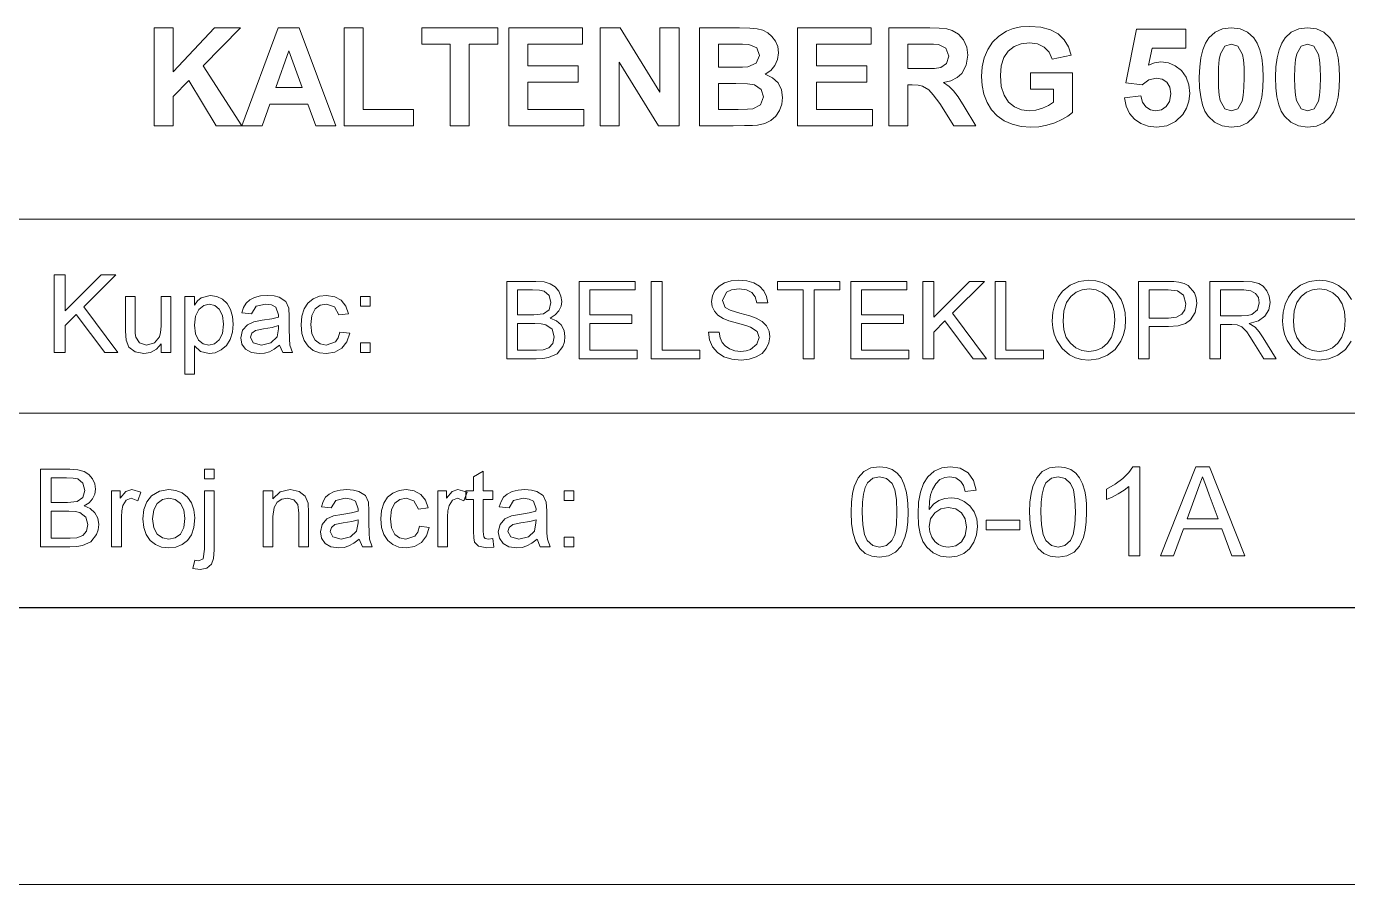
# Model space of a CAD drawing. Extents: x 0 to 594, y 0 to 575.
# Drawn here: x 543.38 to 577.07, y 0 to 21.89 of the extents above; entities that cross this region are included whole.
import ezdxf

# ---------------------------------------------------------------- set-up
doc = ezdxf.new("R2010")
doc.units = 0

msp = doc.modelspace()

# ---------------------------------------------------------------- linework, layer by layer
at = {"color": 7, "lineweight": 13}
for p, q in [((375.382, 16.971), (586.929, 16.971)), ((375.382, 12.021), (586.929, 12.021)), ((0, 0), (594, 0))]:
    msp.add_line(p, q, dxfattribs=at)
at = {"color": 7, "lineweight": 30}
msp.add_line((28.286, 7.071), (586.929, 7.071), dxfattribs=at)
at = {"color": 7, "lineweight": 13}
for points in [[(546.636, 19.354), (546.636, 21.854), (547.122, 21.854), (547.122, 20.732), (548.174, 21.854), (548.841, 21.854), (547.892, 20.887), (548.875, 19.354), (548.223, 19.354), (547.522, 20.51), (547.122, 20.101), (547.122, 19.354)], [(551.271, 19.354), (550.757, 19.354), (550.559, 19.909), (549.591, 19.909), (549.394, 19.354), (548.875, 19.354), (549.801, 21.854), (550.338, 21.854)], [(551.479, 19.354), (551.479, 21.854), (551.966, 21.854), (551.966, 19.77), (553.25, 19.77), (553.25, 19.354)], [(554.188, 19.354), (554.188, 21.437), (553.459, 21.437), (553.459, 21.854), (555.403, 21.854), (555.403, 21.437), (554.674, 21.437), (554.674, 19.354)], [(555.681, 19.354), (555.681, 21.854), (557.556, 21.854), (557.556, 21.437), (556.167, 21.437), (556.167, 20.881), (557.452, 20.881), (557.452, 20.465), (556.167, 20.465), (556.167, 19.77), (557.591, 19.77), (557.591, 19.354)], [(558.007, 19.354), (558.007, 21.854), (558.516, 21.854), (559.535, 20.209), (559.535, 21.854), (560.021, 21.854), (560.021, 19.354), (559.497, 19.354), (558.493, 20.974), (558.493, 19.354)], [(560.542, 21.854), (561.563, 21.854), (561.827, 21.847), (562.015, 21.829), (562.156, 21.79), (562.281, 21.724), (562.389, 21.632), (562.477, 21.513), (562.536, 21.373), (562.556, 21.217), (562.533, 21.047), (562.465, 20.892), (562.358, 20.762), (562.219, 20.669), (562.407, 20.58), (562.546, 20.445), (562.631, 20.272), (562.66, 20.071), (562.64, 19.905), (562.58, 19.743), (562.485, 19.599), (562.36, 19.488), (562.205, 19.411), (562.018, 19.37), (561.893, 19.362), (561.688, 19.357), (561.402, 19.354), (560.542, 19.354)], [(563.042, 19.354), (563.042, 21.854), (564.917, 21.854), (564.917, 21.437), (563.528, 21.437), (563.528, 20.881), (564.813, 20.881), (564.813, 20.465), (563.528, 20.465), (563.528, 19.77), (564.952, 19.77), (564.952, 19.354)], [(565.368, 19.354), (565.368, 21.854), (566.415, 21.854), (566.654, 21.846), (566.845, 21.824), (566.988, 21.786), (567.149, 21.693), (567.275, 21.547), (567.355, 21.362), (567.382, 21.153), (567.344, 20.896), (567.228, 20.688), (567.108, 20.581), (566.954, 20.504), (566.766, 20.458), (566.906, 20.357), (567.019, 20.248), (567.135, 20.089), (567.287, 19.842), (567.591, 19.354), (567.023, 19.354), (566.668, 19.92), (566.496, 20.146), (566.388, 20.27), (566.229, 20.368), (566.12, 20.388), (565.962, 20.395), (565.854, 20.395), (565.854, 19.354)], [(568.979, 20.291), (568.979, 20.708), (570.056, 20.708), (570.056, 19.693), (569.935, 19.598), (569.782, 19.511), (569.598, 19.432), (569.398, 19.369), (569.196, 19.331), (568.992, 19.319), (568.743, 19.337), (568.516, 19.391), (568.312, 19.482), (568.134, 19.607), (567.989, 19.763), (567.875, 19.95), (567.794, 20.159), (567.746, 20.379), (567.729, 20.612), (567.747, 20.861), (567.802, 21.091), (567.892, 21.302), (568.017, 21.487), (568.176, 21.642), (568.368, 21.765), (568.541, 21.833), (568.739, 21.874), (568.963, 21.888), (569.249, 21.867), (569.49, 21.802), (569.686, 21.695), (569.839, 21.549), (569.951, 21.37), (570.021, 21.159), (569.535, 21.055), (569.457, 21.228), (569.331, 21.36), (569.162, 21.444), (568.957, 21.472), (568.746, 21.448), (568.565, 21.378), (568.416, 21.26), (568.305, 21.097), (568.238, 20.887), (568.216, 20.633), (568.238, 20.359), (568.307, 20.134), (568.42, 19.96), (568.571, 19.835), (568.75, 19.76), (568.957, 19.735), (569.121, 19.752), (569.286, 19.801), (569.44, 19.873), (569.57, 19.959), (569.57, 20.291)], [(571.375, 20.064), (571.792, 20.117), (571.836, 19.959), (571.922, 19.838), (572.038, 19.761), (572.171, 19.735), (572.32, 19.762), (572.444, 19.842), (572.528, 19.976), (572.556, 20.165), (572.531, 20.342), (572.455, 20.468), (572.339, 20.544), (572.193, 20.569), (572.002, 20.525), (571.831, 20.395), (571.41, 20.449), (571.688, 21.819), (572.938, 21.819), (572.938, 21.333), (572.081, 21.333), (571.988, 20.896), (572.145, 20.963), (572.305, 20.985), (572.5, 20.96), (572.674, 20.885), (572.828, 20.76), (572.947, 20.595), (573.018, 20.4), (573.042, 20.175), (573.022, 19.983), (572.963, 19.804), (572.865, 19.64), (572.682, 19.462), (572.459, 19.354), (572.193, 19.319), (571.979, 19.341), (571.792, 19.409), (571.634, 19.521), (571.509, 19.671), (571.423, 19.852)], [(574.101, 21.854), (574.327, 21.825), (574.517, 21.739), (574.672, 21.596), (574.76, 21.458), (574.829, 21.288), (574.878, 21.086), (574.907, 20.852), (574.917, 20.585), (574.907, 20.319), (574.877, 20.085), (574.828, 19.883), (574.759, 19.712), (574.67, 19.573), (574.516, 19.432), (574.326, 19.347), (574.101, 19.319), (573.872, 19.35), (573.675, 19.443), (573.51, 19.597), (573.429, 19.726), (573.366, 19.89), (573.321, 20.089), (573.294, 20.322), (573.285, 20.59), (573.295, 20.855), (573.324, 21.088), (573.374, 21.29), (573.443, 21.461), (573.532, 21.6), (573.686, 21.741), (573.875, 21.825)], [(576.045, 21.854), (576.271, 21.825), (576.461, 21.739), (576.616, 21.596), (576.704, 21.458), (576.773, 21.288), (576.822, 21.086), (576.852, 20.852), (576.861, 20.585), (576.851, 20.319), (576.822, 20.085), (576.772, 19.883), (576.703, 19.712), (576.615, 19.573), (576.461, 19.432), (576.271, 19.347), (576.045, 19.319), (575.817, 19.35), (575.62, 19.443), (575.454, 19.597), (575.373, 19.726), (575.31, 19.89), (575.265, 20.089), (575.238, 20.322), (575.229, 20.59), (575.239, 20.855), (575.269, 21.088), (575.318, 21.29), (575.387, 21.461), (575.476, 21.6), (575.63, 21.741), (575.82, 21.825)], [(550.409, 20.326), (550.073, 21.263), (549.74, 20.326)], [(561.028, 21.437), (561.028, 20.847), (561.381, 20.847), (561.637, 20.849), (561.773, 20.855), (561.99, 20.947), (562.07, 21.146), (562.001, 21.338), (561.798, 21.428), (561.643, 21.435), (561.338, 21.437)], [(565.854, 20.812), (566.236, 20.812), (566.537, 20.819), (566.699, 20.842), (566.844, 20.946), (566.896, 21.131), (566.827, 21.332), (566.633, 21.429), (566.508, 21.435), (566.257, 21.437), (565.854, 21.437)], [(574.101, 21.437), (573.936, 21.383), (573.824, 21.191), (573.794, 21.044), (573.777, 20.842), (573.771, 20.585), (573.776, 20.331), (573.792, 20.136), (573.818, 20), (573.937, 19.788), (574.101, 19.735), (574.266, 19.789), (574.378, 19.981), (574.407, 20.128), (574.425, 20.329), (574.431, 20.585), (574.426, 20.839), (574.41, 21.034), (574.384, 21.17), (574.265, 21.383)], [(576.045, 21.437), (575.88, 21.383), (575.768, 21.191), (575.739, 21.044), (575.721, 20.842), (575.716, 20.585), (575.721, 20.331), (575.736, 20.136), (575.763, 20), (575.882, 19.788), (576.045, 19.735), (576.21, 19.789), (576.323, 19.981), (576.352, 20.128), (576.369, 20.329), (576.375, 20.585), (576.37, 20.839), (576.354, 21.034), (576.328, 21.17), (576.209, 21.383)], [(561.028, 20.43), (561.028, 19.77), (561.529, 19.77), (561.769, 19.774), (561.901, 19.785), (562.098, 19.884), (562.174, 20.094), (562.115, 20.282), (561.946, 20.395), (561.77, 20.421), (561.465, 20.43)], [(544.093, 13.569), (544.093, 15.548), (544.367, 15.548), (544.367, 14.632), (545.284, 15.548), (545.659, 15.548), (544.844, 14.733), (545.714, 13.569), (545.378, 13.569), (544.652, 14.54), (544.367, 14.256), (544.367, 13.569)], [(555.629, 13.407), (555.629, 15.386), (556.373, 15.386), (556.578, 15.371), (556.738, 15.325), (556.86, 15.248), (556.953, 15.139), (557.011, 15.01), (557.031, 14.875), (557.013, 14.751), (556.958, 14.634), (556.866, 14.532), (556.737, 14.451), (556.898, 14.381), (557.016, 14.273), (557.089, 14.136), (557.113, 13.976), (557.099, 13.843), (557.055, 13.72), (556.911, 13.537), (556.696, 13.44), (556.552, 13.415), (556.378, 13.407)], [(555.904, 14.534), (556.319, 14.534), (556.561, 14.558), (556.707, 14.662), (556.756, 14.845), (556.71, 15.028), (556.579, 15.137), (556.464, 15.159), (556.287, 15.166), (555.904, 15.166)], [(557.471, 13.407), (557.471, 15.386), (558.9, 15.386), (558.9, 15.166), (557.745, 15.166), (557.745, 14.534), (558.817, 14.534), (558.817, 14.314), (557.745, 14.314), (557.745, 13.627), (558.955, 13.627), (558.955, 13.407)], [(559.312, 13.407), (559.312, 15.386), (559.587, 15.386), (559.587, 13.627), (560.549, 13.627), (560.549, 13.407)], [(560.769, 14.094), (561.044, 14.094), (561.071, 13.948), (561.121, 13.83), (561.198, 13.737), (561.309, 13.663), (561.445, 13.615), (561.596, 13.599), (561.73, 13.611), (561.846, 13.648), (562.008, 13.78), (562.061, 13.951), (562.01, 14.107), (561.842, 14.22), (561.722, 14.26), (561.511, 14.317), (561.291, 14.381), (561.142, 14.441), (561.014, 14.524), (560.923, 14.625), (560.869, 14.741), (560.851, 14.87), (560.872, 15.015), (560.936, 15.149), (561.04, 15.263), (561.182, 15.346), (561.353, 15.397), (561.542, 15.413), (561.748, 15.396), (561.928, 15.344), (562.075, 15.259), (562.184, 15.141), (562.253, 14.997), (562.281, 14.836), (562.006, 14.836), (561.964, 14.991), (561.877, 15.103), (561.741, 15.171), (561.553, 15.194), (561.36, 15.172), (561.228, 15.106), (561.126, 14.894), (561.198, 14.717), (561.326, 14.647), (561.569, 14.575), (561.824, 14.507), (561.99, 14.448), (562.144, 14.359), (562.251, 14.248), (562.315, 14.117), (562.336, 13.968), (562.313, 13.816), (562.246, 13.673), (562.136, 13.549), (561.987, 13.457), (561.808, 13.399), (561.608, 13.379), (561.363, 13.4), (561.16, 13.463), (560.999, 13.568), (560.877, 13.714), (560.799, 13.893)], [(563.188, 13.407), (563.188, 15.166), (562.528, 15.166), (562.528, 15.386), (564.122, 15.386), (564.122, 15.166), (563.463, 15.166), (563.463, 13.407)], [(564.397, 13.407), (564.397, 15.386), (565.826, 15.386), (565.826, 15.166), (564.672, 15.166), (564.672, 14.534), (565.744, 14.534), (565.744, 14.314), (564.672, 14.314), (564.672, 13.627), (565.881, 13.627), (565.881, 13.407)], [(566.239, 13.407), (566.239, 15.386), (566.513, 15.386), (566.513, 14.469), (567.43, 15.386), (567.805, 15.386), (566.99, 14.571), (567.86, 13.407), (567.524, 13.407), (566.798, 14.378), (566.513, 14.094), (566.513, 13.407)], [(568.08, 13.407), (568.08, 15.386), (568.355, 15.386), (568.355, 13.627), (569.317, 13.627), (569.317, 13.407)], [(569.537, 14.37), (569.553, 14.602), (569.602, 14.807), (569.684, 14.985), (569.798, 15.137), (569.989, 15.29), (570.214, 15.383), (570.473, 15.413), (570.647, 15.399), (570.81, 15.356), (570.961, 15.283), (571.152, 15.128), (571.292, 14.921), (571.355, 14.759), (571.393, 14.583), (571.406, 14.393), (571.393, 14.201), (571.353, 14.022), (571.286, 13.858), (571.141, 13.651), (570.946, 13.501), (570.717, 13.41), (570.471, 13.379), (570.294, 13.394), (570.129, 13.439), (569.978, 13.513), (569.787, 13.672), (569.649, 13.88), (569.587, 14.037), (569.549, 14.201)], [(569.812, 14.367), (569.833, 14.146), (569.895, 13.958), (570, 13.805), (570.135, 13.691), (570.292, 13.622), (570.47, 13.599), (570.651, 13.622), (570.809, 13.692), (570.945, 13.807), (571.048, 13.964), (571.11, 14.16), (571.131, 14.395), (571.111, 14.621), (571.052, 14.816), (570.953, 14.975), (570.819, 15.095), (570.656, 15.169), (570.474, 15.194), (570.302, 15.172), (570.146, 15.109), (570.007, 15.003), (569.899, 14.848), (569.834, 14.636)], [(571.736, 13.407), (571.736, 15.386), (572.469, 15.386), (572.64, 15.381), (572.765, 15.367), (572.897, 15.333), (573.005, 15.276), (573.161, 15.089), (573.205, 14.962), (573.22, 14.823), (573.181, 14.594), (573.064, 14.403), (572.933, 14.308), (572.745, 14.251), (572.503, 14.231), (572.011, 14.231), (572.011, 13.407)], [(572.011, 14.451), (572.499, 14.451), (572.707, 14.475), (572.843, 14.547), (572.92, 14.662), (572.945, 14.816), (572.885, 15.03), (572.728, 15.148), (572.494, 15.166), (572.011, 15.166)], [(573.55, 13.407), (573.55, 15.386), (574.414, 15.386), (574.637, 15.373), (574.8, 15.333), (574.918, 15.26), (575.01, 15.146), (575.069, 15.004), (575.089, 14.849), (575.057, 14.656), (574.959, 14.496), (574.793, 14.379), (574.555, 14.314), (574.708, 14.215), (574.815, 14.096), (574.917, 13.949), (575.245, 13.407), (574.929, 13.407), (574.678, 13.822), (574.578, 13.98), (574.497, 14.096), (574.37, 14.227), (574.255, 14.277), (574.116, 14.286), (573.825, 14.286), (573.825, 13.407)], [(573.825, 14.506), (574.364, 14.506), (574.516, 14.516), (574.628, 14.544), (574.767, 14.663), (574.814, 14.842), (574.791, 14.971), (574.721, 15.075), (574.6, 15.143), (574.425, 15.166), (573.825, 15.166)], [(575.685, 14.367), (575.706, 14.146), (575.769, 13.958), (575.873, 13.805), (576.009, 13.691), (576.166, 13.622), (576.344, 13.599), (576.524, 13.622), (576.683, 13.692), (576.818, 13.807), (576.922, 13.964), (576.984, 14.16), (577.005, 14.395), (576.985, 14.621), (576.925, 14.816), (576.827, 14.975), (576.692, 15.095), (576.529, 15.169), (576.348, 15.194), (576.175, 15.172), (576.02, 15.109), (575.881, 15.003), (575.772, 14.848), (575.707, 14.636)], [(546.814, 13.569), (546.814, 13.795), (546.694, 13.654), (546.548, 13.57), (546.377, 13.542), (546.15, 13.59), (545.993, 13.711), (545.921, 13.89), (545.907, 14.116), (545.907, 14.998), (546.154, 14.998), (546.154, 14.216), (546.158, 14.059), (546.169, 13.963), (546.263, 13.815), (546.442, 13.761), (546.643, 13.817), (546.775, 13.967), (546.804, 14.083), (546.814, 14.242), (546.814, 14.998), (547.061, 14.998), (547.061, 13.569)], [(547.418, 13.019), (547.418, 14.998), (547.666, 14.998), (547.666, 14.779), (547.746, 14.887), (547.837, 14.964), (548.068, 15.026), (548.235, 15.002), (548.381, 14.932), (548.5, 14.819), (548.586, 14.668), (548.638, 14.489), (548.655, 14.294), (548.636, 14.087), (548.577, 13.902), (548.482, 13.748), (548.35, 13.635), (548.198, 13.565), (548.038, 13.542), (547.822, 13.598), (547.666, 13.741), (547.666, 13.019)], [(549.837, 13.761), (549.702, 13.659), (549.577, 13.591), (549.453, 13.554), (549.319, 13.542), (549.118, 13.57), (548.97, 13.656), (548.878, 13.786), (548.848, 13.949), (548.894, 14.139), (549.015, 14.278), (549.183, 14.357), (549.391, 14.393), (549.637, 14.431), (549.808, 14.476), (549.81, 14.535), (549.744, 14.729), (549.633, 14.787), (549.48, 14.806), (549.238, 14.751), (549.122, 14.559), (548.875, 14.586), (548.918, 14.723), (548.982, 14.831), (549.074, 14.914), (549.198, 14.975), (549.351, 15.013), (549.526, 15.026), (549.694, 15.015), (549.826, 14.982), (549.996, 14.872), (550.072, 14.705), (550.084, 14.489), (550.084, 14.182), (550.089, 13.916), (550.101, 13.761), (550.167, 13.569), (549.92, 13.569)], [(551.376, 14.091), (551.624, 14.064), (551.555, 13.845), (551.425, 13.68), (551.247, 13.576), (551.033, 13.542), (550.851, 13.563), (550.695, 13.626), (550.564, 13.732), (550.466, 13.877), (550.406, 14.06), (550.387, 14.279), (550.406, 14.494), (550.463, 14.681), (550.559, 14.832), (550.694, 14.939), (550.856, 15.004), (551.031, 15.026), (551.241, 14.995), (551.409, 14.904), (551.529, 14.757), (551.596, 14.559), (551.349, 14.531), (551.233, 14.737), (551.033, 14.806), (550.872, 14.775), (550.745, 14.681), (550.662, 14.519), (550.634, 14.285), (550.661, 14.048), (550.742, 13.886), (550.867, 13.793), (551.025, 13.761), (551.258, 13.842), (551.334, 13.945)], [(551.899, 14.751), (551.899, 14.998), (552.146, 14.998), (552.146, 14.751)], [(547.666, 14.272), (547.693, 14.045), (547.773, 13.886), (547.891, 13.793), (548.032, 13.761), (548.176, 13.794), (548.297, 13.891), (548.38, 14.055), (548.408, 14.291), (548.381, 14.517), (548.3, 14.678), (548.182, 14.774), (548.043, 14.806), (547.903, 14.772), (547.78, 14.669), (547.694, 14.501)], [(549.81, 14.256), (549.65, 14.212), (549.426, 14.175), (549.22, 14.133), (549.128, 14.063), (549.095, 13.961), (549.166, 13.819), (549.374, 13.761), (549.615, 13.82), (549.771, 13.971), (549.808, 14.179)], [(555.904, 13.627), (556.383, 13.627), (556.556, 13.636), (556.703, 13.691), (556.8, 13.802), (556.838, 13.97), (556.782, 14.164), (556.628, 14.28), (556.509, 14.306), (556.348, 14.314), (555.904, 14.314)], [(551.899, 13.569), (551.899, 13.816), (552.146, 13.816), (552.146, 13.569)], [(543.741, 8.616), (543.741, 10.595), (544.486, 10.595), (544.69, 10.58), (544.85, 10.535), (544.973, 10.458), (545.065, 10.348), (545.124, 10.219), (545.143, 10.084), (545.125, 9.96), (545.07, 9.843), (544.979, 9.741), (544.85, 9.661), (545.01, 9.59), (545.128, 9.482), (545.201, 9.345), (545.226, 9.185), (545.211, 9.052), (545.167, 8.929), (545.023, 8.746), (544.808, 8.649), (544.664, 8.624), (544.491, 8.616)], [(547.919, 10.348), (547.919, 10.595), (548.167, 10.595), (548.167, 10.348)], [(555.274, 8.823), (555.302, 8.61), (555.118, 8.589), (554.912, 8.63), (554.809, 8.737), (554.787, 8.841), (554.78, 9.018), (554.78, 9.826), (554.587, 9.826), (554.587, 10.045), (554.78, 10.045), (554.78, 10.398), (555.027, 10.543), (555.027, 10.045), (555.274, 10.045), (555.274, 9.826), (555.027, 9.826), (555.027, 9.003), (555.04, 8.872), (555.082, 8.826), (555.167, 8.809)], [(564.407, 9.502), (564.416, 9.753), (564.443, 9.971), (564.489, 10.156), (564.59, 10.376), (564.731, 10.532), (564.912, 10.626), (565.134, 10.657), (565.305, 10.639), (565.457, 10.584), (565.585, 10.495), (565.681, 10.373), (565.754, 10.22), (565.811, 10.037), (565.839, 9.889), (565.856, 9.711), (565.861, 9.502), (565.852, 9.253), (565.826, 9.037), (565.781, 8.853), (565.68, 8.632), (565.54, 8.475), (565.358, 8.381), (565.134, 8.35), (564.935, 8.374), (564.766, 8.447), (564.628, 8.568), (564.531, 8.738), (564.462, 8.951), (564.421, 9.205)], [(567.6, 10.057), (567.315, 10.025), (567.27, 10.175), (567.209, 10.278), (567.081, 10.373), (566.926, 10.404), (566.796, 10.387), (566.673, 10.335), (566.566, 10.225), (566.479, 10.074), (566.436, 9.942), (566.409, 9.772), (566.399, 9.566), (566.512, 9.699), (566.647, 9.793), (566.797, 9.848), (566.955, 9.867), (567.133, 9.844), (567.293, 9.775), (567.434, 9.661), (567.544, 9.51), (567.61, 9.333), (567.632, 9.129), (567.608, 8.922), (567.538, 8.73), (567.427, 8.567), (567.282, 8.448), (567.108, 8.374), (566.912, 8.35), (566.691, 8.378), (566.5, 8.463), (566.337, 8.605), (566.239, 8.753), (566.17, 8.942), (566.128, 9.173), (566.114, 9.446), (566.13, 9.751), (566.176, 10.011), (566.253, 10.227), (566.362, 10.398), (566.523, 10.542), (566.717, 10.628), (566.944, 10.657), (567.192, 10.617), (567.391, 10.498), (567.53, 10.308)], [(568.959, 9.502), (568.968, 9.753), (568.995, 9.971), (569.041, 10.156), (569.142, 10.376), (569.283, 10.532), (569.464, 10.626), (569.686, 10.657), (569.857, 10.639), (570.009, 10.584), (570.137, 10.495), (570.233, 10.373), (570.306, 10.22), (570.363, 10.037), (570.391, 9.889), (570.408, 9.711), (570.413, 9.502), (570.404, 9.253), (570.378, 9.037), (570.333, 8.853), (570.232, 8.632), (570.092, 8.475), (569.91, 8.381), (569.686, 8.35), (569.487, 8.374), (569.318, 8.447), (569.18, 8.568), (569.083, 8.738), (569.014, 8.951), (568.973, 9.205)], [(571.773, 8.381), (571.488, 8.381), (571.488, 10.155), (571.369, 10.059), (571.219, 9.963), (571.06, 9.879), (570.919, 9.819), (570.919, 10.088), (571.143, 10.21), (571.336, 10.354), (571.489, 10.508), (571.589, 10.657), (571.773, 10.657)], [(572.292, 8.381), (573.195, 10.657), (573.543, 10.657), (574.446, 8.381), (574.112, 8.381), (573.857, 9.077), (572.881, 9.077), (572.626, 8.381)], [(544.016, 9.743), (544.431, 9.743), (544.673, 9.768), (544.819, 9.872), (544.868, 10.054), (544.823, 10.238), (544.692, 10.346), (544.576, 10.368), (544.4, 10.375), (544.016, 10.375)], [(564.692, 9.503), (564.706, 9.175), (564.749, 8.931), (564.819, 8.774), (564.962, 8.645), (565.134, 8.602), (565.307, 8.646), (565.449, 8.775), (565.52, 8.932), (565.563, 9.175), (565.577, 9.503), (565.563, 9.825), (565.522, 10.066), (565.453, 10.226), (565.311, 10.36), (565.131, 10.404), (564.961, 10.365), (564.824, 10.247), (564.766, 10.125), (564.725, 9.96), (564.7, 9.753)], [(569.244, 9.503), (569.258, 9.175), (569.301, 8.931), (569.371, 8.774), (569.514, 8.645), (569.686, 8.602), (569.859, 8.646), (570.001, 8.775), (570.072, 8.932), (570.115, 9.175), (570.129, 9.503), (570.115, 9.825), (570.074, 10.066), (570.005, 10.226), (569.863, 10.36), (569.683, 10.404), (569.513, 10.365), (569.376, 10.247), (569.318, 10.125), (569.277, 9.96), (569.252, 9.753)], [(572.974, 9.33), (573.763, 9.33), (573.538, 9.943), (573.443, 10.202), (573.369, 10.404), (573.292, 10.196), (573.214, 9.983)], [(545.555, 8.616), (545.555, 10.045), (545.775, 10.045), (545.775, 9.854), (545.919, 10.03), (546.065, 10.073), (546.298, 10.005), (546.219, 9.784), (546.055, 9.853), (545.924, 9.804), (545.841, 9.669), (545.812, 9.531), (545.803, 9.38), (545.803, 8.616)], [(546.353, 9.331), (546.377, 9.571), (546.449, 9.766), (546.57, 9.915), (546.771, 10.034), (547.013, 10.073), (547.195, 10.052), (547.353, 9.988), (547.488, 9.881), (547.59, 9.737), (547.651, 9.56), (547.672, 9.351), (547.651, 9.106), (547.59, 8.92), (547.49, 8.78), (547.353, 8.676), (547.19, 8.61), (547.013, 8.589), (546.828, 8.61), (546.669, 8.674), (546.535, 8.78), (546.434, 8.926), (546.373, 9.11)], [(546.6, 9.331), (546.629, 9.102), (546.717, 8.939), (546.85, 8.841), (547.013, 8.809), (547.175, 8.841), (547.307, 8.94), (547.395, 9.105), (547.424, 9.339), (547.395, 9.562), (547.306, 9.723), (547.174, 9.82), (547.013, 9.853), (546.85, 9.821), (546.717, 9.723), (546.629, 9.56)], [(547.628, 8.066), (547.673, 8.278), (547.781, 8.259), (547.885, 8.308), (547.919, 8.552), (547.919, 10.045), (548.167, 10.045), (548.167, 8.54), (548.15, 8.317), (548.099, 8.173), (547.985, 8.073), (547.814, 8.039)], [(549.42, 8.616), (549.42, 10.045), (549.667, 10.045), (549.667, 9.843), (549.852, 10.015), (550.104, 10.073), (550.333, 10.027), (550.489, 9.905), (550.561, 9.727), (550.574, 9.492), (550.574, 8.616), (550.327, 8.616), (550.327, 9.476), (550.299, 9.694), (550.202, 9.81), (550.037, 9.853), (549.897, 9.829), (549.777, 9.756), (549.695, 9.615), (549.667, 9.387), (549.667, 8.616)], [(551.866, 8.809), (551.731, 8.706), (551.606, 8.638), (551.482, 8.601), (551.348, 8.589), (551.147, 8.617), (550.999, 8.703), (550.907, 8.834), (550.877, 8.996), (550.923, 9.186), (551.044, 9.325), (551.212, 9.404), (551.42, 9.44), (551.666, 9.478), (551.837, 9.523), (551.839, 9.582), (551.773, 9.777), (551.662, 9.834), (551.509, 9.853), (551.267, 9.798), (551.151, 9.606), (550.904, 9.633), (550.947, 9.771), (551.011, 9.879), (551.103, 9.961), (551.227, 10.022), (551.38, 10.06), (551.555, 10.073), (551.723, 10.062), (551.855, 10.029), (552.025, 9.92), (552.101, 9.753), (552.113, 9.536), (552.113, 9.229), (552.118, 8.963), (552.13, 8.808), (552.196, 8.616), (551.949, 8.616)], [(553.405, 9.138), (553.653, 9.111), (553.584, 8.892), (553.454, 8.727), (553.276, 8.623), (553.062, 8.589), (552.88, 8.61), (552.724, 8.673), (552.593, 8.779), (552.495, 8.925), (552.435, 9.107), (552.416, 9.326), (552.435, 9.541), (552.492, 9.728), (552.588, 9.879), (552.723, 9.987), (552.885, 10.051), (553.06, 10.073), (553.27, 10.042), (553.438, 9.951), (553.558, 9.804), (553.625, 9.606), (553.378, 9.578), (553.262, 9.784), (553.062, 9.853), (552.901, 9.822), (552.774, 9.728), (552.691, 9.566), (552.663, 9.332), (552.69, 9.095), (552.771, 8.933), (552.896, 8.84), (553.054, 8.809), (553.287, 8.89), (553.363, 8.992)], [(553.873, 8.616), (553.873, 10.045), (554.092, 10.045), (554.092, 9.854), (554.237, 10.03), (554.382, 10.073), (554.615, 10.005), (554.536, 9.784), (554.372, 9.853), (554.241, 9.804), (554.158, 9.669), (554.129, 9.531), (554.12, 9.38), (554.12, 8.616)], [(556.401, 8.809), (556.267, 8.706), (556.141, 8.638), (556.017, 8.601), (555.883, 8.589), (555.682, 8.617), (555.534, 8.703), (555.442, 8.834), (555.412, 8.996), (555.458, 9.186), (555.579, 9.325), (555.747, 9.404), (555.955, 9.44), (556.201, 9.478), (556.373, 9.523), (556.374, 9.582), (556.308, 9.777), (556.198, 9.834), (556.044, 9.853), (555.802, 9.798), (555.687, 9.606), (555.439, 9.633), (555.482, 9.771), (555.547, 9.879), (555.638, 9.961), (555.763, 10.022), (555.915, 10.06), (556.09, 10.073), (556.258, 10.062), (556.391, 10.029), (556.56, 9.92), (556.637, 9.753), (556.649, 9.536), (556.649, 9.229), (556.653, 8.963), (556.665, 8.808), (556.731, 8.616), (556.484, 8.616)], [(557.088, 9.798), (557.088, 10.045), (557.336, 10.045), (557.336, 9.798)], [(544.016, 8.836), (544.496, 8.836), (544.669, 8.845), (544.816, 8.9), (544.913, 9.011), (544.951, 9.18), (544.895, 9.374), (544.741, 9.49), (544.622, 9.515), (544.46, 9.523), (544.016, 9.523)], [(566.399, 9.135), (566.415, 8.997), (566.464, 8.865), (566.54, 8.752), (566.637, 8.67), (566.755, 8.619), (566.89, 8.602), (567.074, 8.637), (567.22, 8.742), (567.315, 8.906), (567.347, 9.12), (567.316, 9.325), (567.222, 9.482), (567.074, 9.581), (566.879, 9.614), (566.693, 9.581), (566.539, 9.482), (566.434, 9.329)], [(551.839, 9.303), (551.679, 9.259), (551.455, 9.223), (551.249, 9.18), (551.157, 9.11), (551.124, 9.008), (551.195, 8.866), (551.403, 8.809), (551.644, 8.867), (551.799, 9.018), (551.837, 9.226)], [(556.374, 9.303), (556.214, 9.259), (555.99, 9.223), (555.785, 9.18), (555.692, 9.11), (555.659, 9.008), (555.73, 8.866), (555.938, 8.809), (556.18, 8.867), (556.335, 9.018), (556.373, 9.226)], [(567.853, 9.045), (567.853, 9.298), (568.706, 9.298), (568.706, 9.045)], [(557.088, 8.616), (557.088, 8.864), (557.336, 8.864), (557.336, 8.616)]]:
    msp.add_lwpolyline(points, close=True, dxfattribs=at)
msp.add_lwpolyline([(577.159, 13.858), (577.014, 13.651), (576.82, 13.501), (576.591, 13.41), (576.345, 13.379), (576.167, 13.394), (576.003, 13.439), (575.852, 13.513), (575.661, 13.672), (575.522, 13.88), (575.46, 14.037), (575.423, 14.201), (575.41, 14.37), (575.427, 14.602), (575.476, 14.807), (575.557, 14.985), (575.672, 15.137), (575.863, 15.29), (576.088, 15.383), (576.346, 15.413), (576.521, 15.399), (576.683, 15.356), (576.834, 15.283), (577.026, 15.128), (577.165, 14.921)], dxfattribs=at)

doc.saveas('drawing.dxf')
